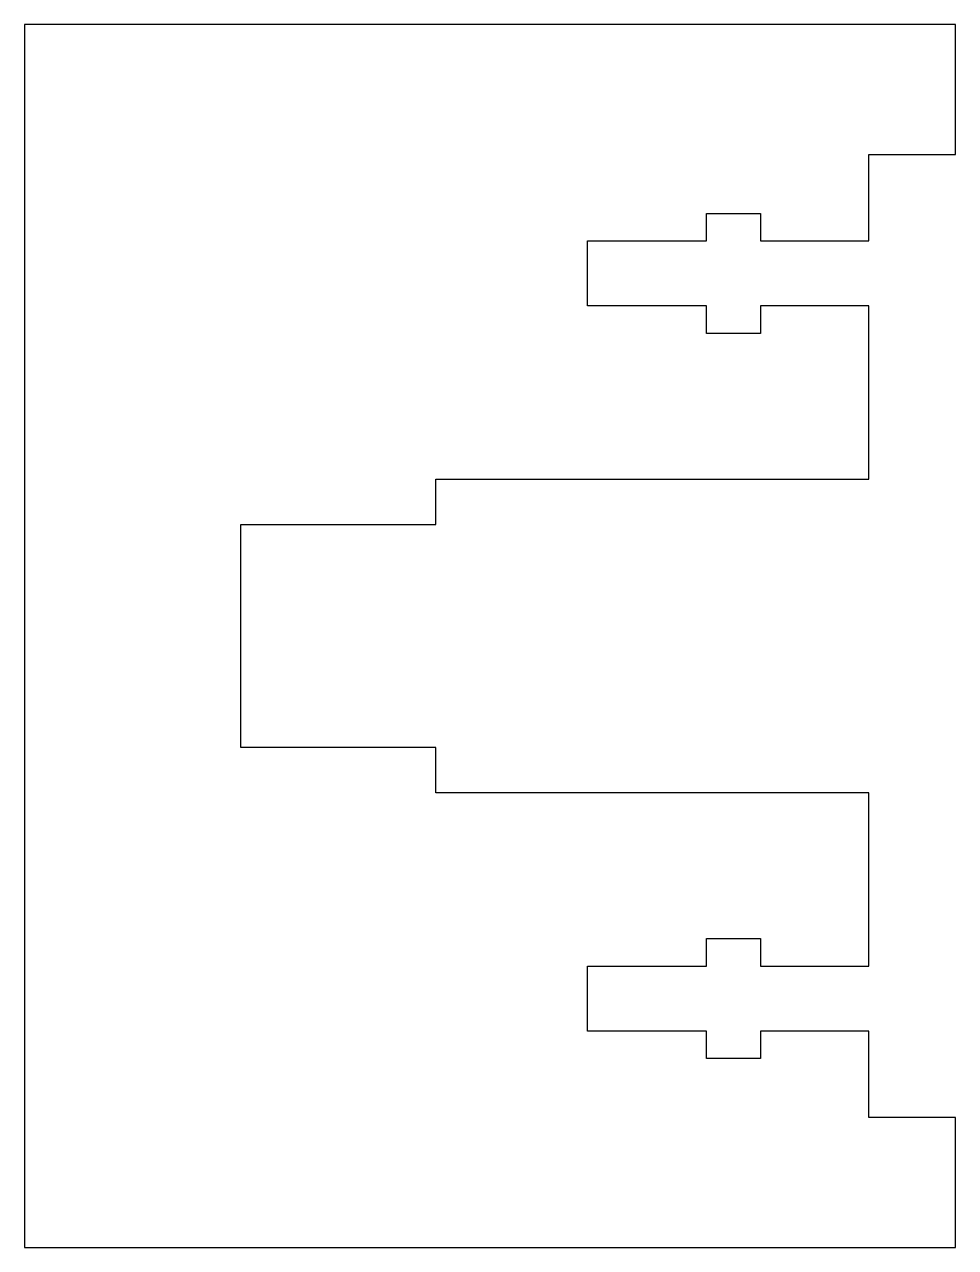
# Model space of a CAD drawing. Header units: millimetres. Extents: x -38.3 to 4.7, y -28.2 to 28.2.
import ezdxf

# ---------------------------------------------------------------- set-up
doc = ezdxf.new("R2010")
doc.units = ezdxf.units.MM

msp = doc.modelspace()

# ---------------------------------------------------------------- linework, layer by layer
msp.add_lwpolyline([(0.685, -15.25), (0.685, -7.25), (-19.315, -7.25), (-19.315, -5.15), (-28.315, -5.15), (-28.315, 5.15), (-19.315, 5.15), (-19.315, 7.25), (0.685, 7.25), (0.685, 15.25), (-4.315, 15.25), (-4.315, 13.975), (-6.815, 13.975), (-6.815, 15.25), (-12.315, 15.25), (-12.315, 18.25), (-6.815, 18.25), (-6.815, 19.525), (-4.315, 19.525), (-4.315, 18.25), (0.685, 18.25), (0.685, 22.25), (4.685, 22.25), (4.685, 28.25), (-38.315, 28.25), (-38.315, -28.25), (4.685, -28.25), (4.685, -22.25), (0.685, -22.25), (0.685, -18.25), (-4.315, -18.25), (-4.315, -19.525), (-6.815, -19.525), (-6.815, -18.25), (-12.315, -18.25), (-12.315, -15.25), (-6.815, -15.25), (-6.815, -13.975), (-4.315, -13.975), (-4.315, -15.25)], close=True)

doc.saveas('drawing.dxf')
